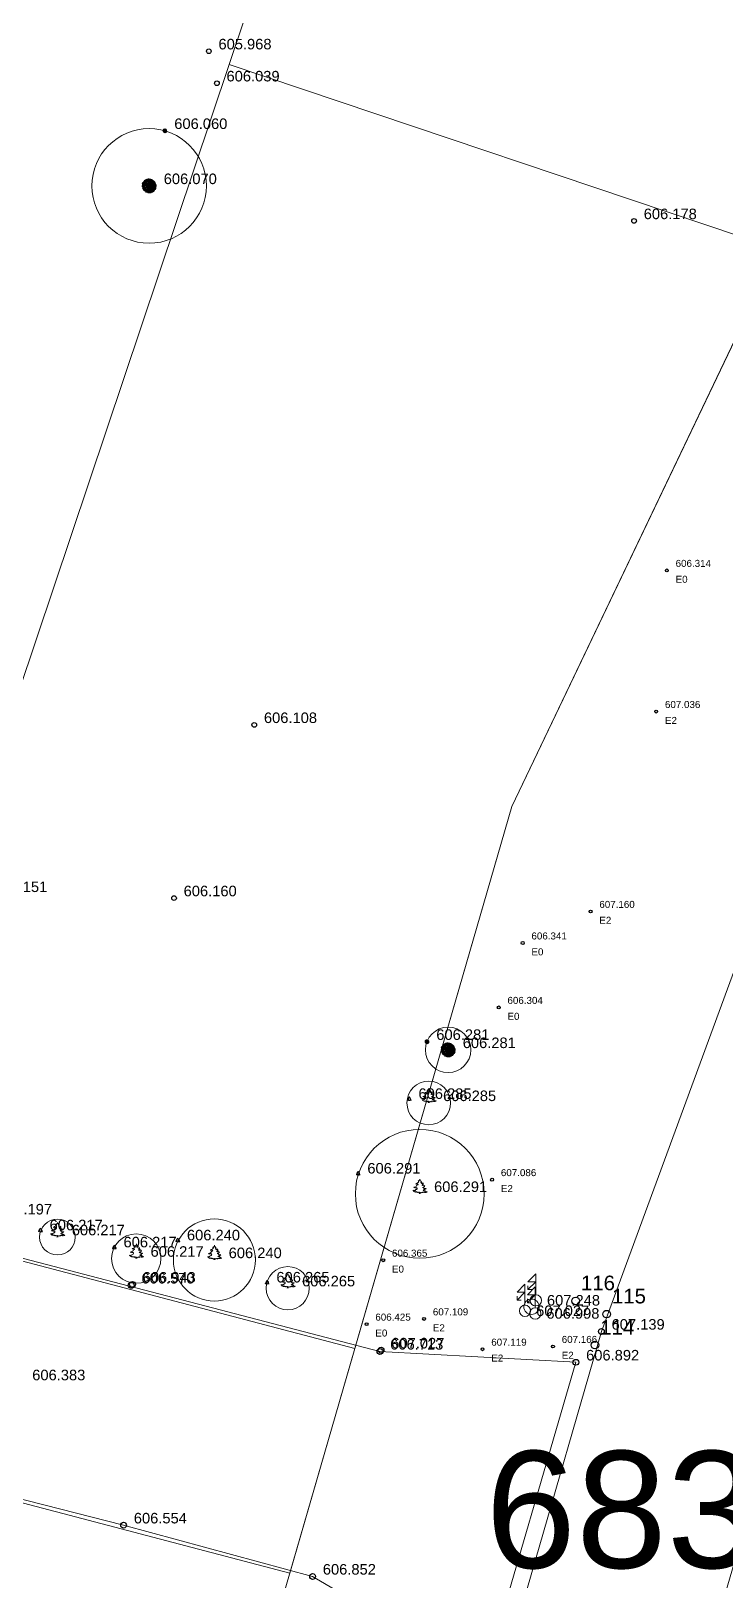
# Model space of a CAD drawing. Header units: metres. Extents: x 7508213 to 7508396, y 4696547 to 4696848.
# Drawn here: x 7508347.85 to 7508365.68, y 4696750.19 to 4696789.93 of the extents above; entities that cross this region are included whole.
import ezdxf

# ---------------------------------------------------------------- set-up
doc = ezdxf.new("R2010")
doc.units = ezdxf.units.M
doc.layers.get('0').update_dxf_attribs({"lineweight": 0})
for name, color, linetype, lineweight in [('asfalt', 8, 'Continuous', 0), ('asfalt pikat', 8, 'Continuous', 0), ('E0 pikat', 4, 'Continuous', 0), ('E1 pikat', 10, 'Continuous', 0), ('kati 0 pikat', 1, 'Continuous', 0), ('Matjet', 210, 'Continuous', 0), ('muri pikat', 17, 'Continuous', 0), ('Ndarjet', 1, 'Continuous', 0), ('Nr-Kojshi', 251, 'Continuous', 0), ('Parc-Kojshi', 251, 'Continuous', 0), ('Parc-Re', 7, 'Continuous', 0), ('peme', 3, 'Continuous', 0), ('peme kurorat', 93, 'Continuous', 0), ('pisha', 98, 'Continuous', 0), ('pisha kurorat', 65, 'Continuous', 0), ('Puset fekali', 30, 'Continuous', 0), ('rruge', 31, 'Continuous', 0), ('rruge pikat', 31, 'Continuous', 0), ('Shtyll elektrike', 7, 'Continuous', 0)]:
    doc.layers.add(name, color=color, linetype=linetype, lineweight=lineweight)
doc.styles.get("Standard").update_dxf_attribs({"font": 'arial.ttf'})

# ---------------------------------------------------------------- blocks, each defined once
blk = doc.blocks.new('*U11')
at = {"color": 0, "linetype": 'ByBlock', "lineweight": -2}
blk.add_line((0, 0), (0, 0), dxfattribs=at)
blk.add_circle((0, 0), 0.5, dxfattribs=at)
blk = doc.blocks.new('*U186', base_point=(7508350.233, 4696751.594, 606.554))
at = {"layer": 'rruge pikat', "linetype": 'ByBlock', "insert": (7508350.4955, 4696751.774, 606.554), "char_height": 0.27, "attachment_point": 4}
blk.add_mtext('{\\C256;606.554}', dxfattribs=at)
blk = doc.blocks.new('*U187', base_point=(7508350.233, 4696751.594, 606.554))
at = {"layer": 'rruge pikat', "linetype": 'ByBlock', "lineweight": -2}
blk.add_blockref('*U186', (7508350.233, 4696751.594, 606.554), dxfattribs=at)
blk = doc.blocks.new('*U188', base_point=(7508355.087, 4696750.281, 606.852))
at = {"layer": 'rruge pikat', "linetype": 'ByBlock', "insert": (7508355.3495, 4696750.461, 606.852), "char_height": 0.27, "attachment_point": 4}
blk.add_mtext('{\\C256;606.852}', dxfattribs=at)
blk = doc.blocks.new('*U189', base_point=(7508355.087, 4696750.281, 606.852))
at = {"layer": 'rruge pikat', "linetype": 'ByBlock', "lineweight": -2}
blk.add_blockref('*U188', (7508355.087, 4696750.281, 606.852), dxfattribs=at)
blk = doc.blocks.new('*U190', base_point=(7508356.818, 4696756.054, 606.713))
at = {"layer": 'rruge pikat', "linetype": 'ByBlock', "insert": (7508357.0805, 4696756.234, 606.713), "char_height": 0.27, "attachment_point": 4}
blk.add_mtext('{\\C256;606.713}', dxfattribs=at)
blk = doc.blocks.new('*U191', base_point=(7508356.818, 4696756.054, 606.713))
at = {"layer": 'rruge pikat', "linetype": 'ByBlock', "lineweight": -2}
blk.add_blockref('*U190', (7508356.818, 4696756.054, 606.713), dxfattribs=at)
blk = doc.blocks.new('*U192', base_point=(7508356.846, 4696756.084, 607.027))
at = {"layer": 'muri pikat', "linetype": 'ByBlock', "insert": (7508357.1085, 4696756.264, 607.027), "char_height": 0.27, "attachment_point": 4}
blk.add_mtext('{\\C256;607.027}', dxfattribs=at)
blk = doc.blocks.new('*U193', base_point=(7508356.846, 4696756.084, 607.027))
at = {"layer": 'muri pikat', "linetype": 'ByBlock', "lineweight": -2}
blk.add_blockref('*U192', (7508356.846, 4696756.084, 607.027), dxfattribs=at)
blk = doc.blocks.new('*U194', base_point=(7508350.46, 4696757.774, 606.943))
at = {"layer": 'muri pikat', "linetype": 'ByBlock', "insert": (7508350.7225, 4696757.954, 606.943), "char_height": 0.27, "attachment_point": 4}
blk.add_mtext('{\\C256;606.943}', dxfattribs=at)
blk = doc.blocks.new('*U195', base_point=(7508350.46, 4696757.774, 606.943))
at = {"layer": 'muri pikat', "linetype": 'ByBlock', "lineweight": -2}
blk.add_blockref('*U194', (7508350.46, 4696757.774, 606.943), dxfattribs=at)
blk = doc.blocks.new('*U196', base_point=(7508350.429, 4696757.749, 606.57))
at = {"layer": 'muri pikat', "linetype": 'ByBlock', "insert": (7508350.6915, 4696757.929, 606.57), "char_height": 0.27, "attachment_point": 4}
blk.add_mtext('{\\C256;606.570}', dxfattribs=at)
blk = doc.blocks.new('*U197', base_point=(7508350.429, 4696757.749, 606.57))
at = {"layer": 'muri pikat', "linetype": 'ByBlock', "lineweight": -2}
blk.add_blockref('*U196', (7508350.429, 4696757.749, 606.57), dxfattribs=at)
blk = doc.blocks.new('*U216', base_point=(7508361.849, 4696755.775, 606.892))
at = {"layer": 'rruge pikat', "linetype": 'ByBlock', "insert": (7508362.1115, 4696755.955, 606.892), "char_height": 0.27, "attachment_point": 4}
blk.add_mtext('{\\C256;606.892}', dxfattribs=at)
blk = doc.blocks.new('*U217', base_point=(7508361.849, 4696755.775, 606.892))
at = {"layer": 'rruge pikat', "linetype": 'ByBlock', "lineweight": -2}
blk.add_blockref('*U216', (7508361.849, 4696755.775, 606.892), dxfattribs=at)
blk = doc.blocks.new('Pole electricity_ Shtyllë Elekrike Druri - tension i lartë')
at = {"color": 1, "linetype": 'ByBlock', "lineweight": 0, "flags": 128}
for points in [[(0, 0.5), (0, 2.35), (-0.7, 1.65), (0, 1.65), (-0.7, 0.95)], [(-0.35, 0.95), (-0.7, 0.95), (-0.7, 1.3)]]:
    blk.add_lwpolyline(points, dxfattribs=at)
at = {"color": 1, "linetype": 'ByBlock', "lineweight": 0}
blk.add_circle((0, 0), 0.5, dxfattribs=at)
blk = doc.blocks.new('Shtylle_Elekrike_Druri')
at = {"color": 1, "lineweight": 0}
blk.add_blockref('Pole electricity_ Shtyllë Elekrike Druri - tension i lartë', (0, 0), dxfattribs=at)
blk = doc.blocks.new('*U218', base_point=(7508360.805, 4696757.027, 606.998))
at = {"layer": 'Shtyll elektrike', "linetype": 'ByBlock', "insert": (7508361.091, 4696757.027, 606.998), "char_height": 0.27, "attachment_point": 4}
blk.add_mtext('606.998', dxfattribs=at)
blk = doc.blocks.new('*U219', base_point=(7508360.805, 4696757.027, 606.998))
at = {"color": 0, "linetype": 'ByBlock', "lineweight": -2}
blk.add_blockref('*U218', (7508360.805, 4696757.027, 606.998), dxfattribs=at)
blk = doc.blocks.new('*U220', base_point=(7508360.542, 4696757.095, 607.027))
at = {"layer": 'Shtyll elektrike', "linetype": 'ByBlock', "insert": (7508360.828, 4696757.095, 607.027), "char_height": 0.27, "attachment_point": 4}
blk.add_mtext('607.027', dxfattribs=at)
blk = doc.blocks.new('*U221', base_point=(7508360.542, 4696757.095, 607.027))
at = {"color": 0, "linetype": 'ByBlock', "lineweight": -2}
blk.add_blockref('*U220', (7508360.542, 4696757.095, 607.027), dxfattribs=at)
blk = doc.blocks.new('*U222', base_point=(7508360.82, 4696757.364, 607.248))
at = {"layer": 'Shtyll elektrike', "linetype": 'ByBlock', "insert": (7508361.106, 4696757.364, 607.248), "char_height": 0.27, "attachment_point": 4}
blk.add_mtext('607.248', dxfattribs=at)
blk = doc.blocks.new('*U223', base_point=(7508360.82, 4696757.364, 607.248))
at = {"color": 0, "linetype": 'ByBlock', "lineweight": -2}
blk.add_blockref('*U222', (7508360.82, 4696757.364, 607.248), dxfattribs=at)
blk = doc.blocks.new('*U224', base_point=(7508362.504, 4696756.566, 607.139))
at = {"layer": 'asfalt pikat', "linetype": 'ByBlock', "insert": (7508362.7665, 4696756.746, 607.139), "char_height": 0.27, "attachment_point": 4}
blk.add_mtext('{\\C256;607.139}', dxfattribs=at)
blk = doc.blocks.new('*U225', base_point=(7508362.504, 4696756.566, 607.139))
at = {"layer": 'asfalt pikat', "linetype": 'ByBlock', "lineweight": -2}
blk.add_blockref('*U224', (7508362.504, 4696756.566, 607.139), dxfattribs=at)
blk = doc.blocks.new('*U248', base_point=(7508363.912, 4696772.471, 607.036))
at = {"layer": 'E1 pikat', "linetype": 'ByBlock', "char_height": 0.18}
for s, insert, attachment_point in [('607.036', (7508364.137, 4696772.651, 607.036), 4), ('E2', (7508364.137, 4696772.334, 607.036), 1)]:
    blk.add_mtext(s, dxfattribs=dict(at, insert=insert, attachment_point=attachment_point))
blk = doc.blocks.new('*U249', base_point=(7508363.912, 4696772.471, 607.036))
at = {"layer": 'E1 pikat', "linetype": 'ByBlock', "lineweight": -2}
blk.add_blockref('*U248', (7508363.912, 4696772.471, 607.036), dxfattribs=at)
blk = doc.blocks.new('*U252', base_point=(7508362.227, 4696767.342, 607.16))
at = {"layer": 'E1 pikat', "linetype": 'ByBlock', "char_height": 0.18}
for s, insert, attachment_point in [('607.160', (7508362.452, 4696767.522, 607.16), 4), ('E2', (7508362.452, 4696767.205, 607.16), 1)]:
    blk.add_mtext(s, dxfattribs=dict(at, insert=insert, attachment_point=attachment_point))
blk = doc.blocks.new('*U253', base_point=(7508362.227, 4696767.342, 607.16))
at = {"layer": 'E1 pikat', "linetype": 'ByBlock', "lineweight": -2}
blk.add_blockref('*U252', (7508362.227, 4696767.342, 607.16), dxfattribs=at)
blk = doc.blocks.new('*U254', base_point=(7508359.698, 4696760.46, 607.086))
at = {"layer": 'E1 pikat', "linetype": 'ByBlock', "char_height": 0.18}
for s, insert, attachment_point in [('607.086', (7508359.923, 4696760.64, 607.086), 4), ('E2', (7508359.923, 4696760.323, 607.086), 1)]:
    blk.add_mtext(s, dxfattribs=dict(at, insert=insert, attachment_point=attachment_point))
blk = doc.blocks.new('*U255', base_point=(7508359.698, 4696760.46, 607.086))
at = {"layer": 'E1 pikat', "linetype": 'ByBlock', "lineweight": -2}
blk.add_blockref('*U254', (7508359.698, 4696760.46, 607.086), dxfattribs=at)
blk = doc.blocks.new('*U256', base_point=(7508357.951, 4696756.887, 607.109))
at = {"layer": 'E1 pikat', "linetype": 'ByBlock', "char_height": 0.18}
for s, insert, attachment_point in [('607.109', (7508358.176, 4696757.067, 607.109), 4), ('E2', (7508358.176, 4696756.75, 607.109), 1)]:
    blk.add_mtext(s, dxfattribs=dict(at, insert=insert, attachment_point=attachment_point))
blk = doc.blocks.new('*U257', base_point=(7508357.951, 4696756.887, 607.109))
at = {"layer": 'E1 pikat', "linetype": 'ByBlock', "lineweight": -2}
blk.add_blockref('*U256', (7508357.951, 4696756.887, 607.109), dxfattribs=at)
blk = doc.blocks.new('*U258', base_point=(7508359.451, 4696756.11, 607.119))
at = {"layer": 'E1 pikat', "linetype": 'ByBlock', "char_height": 0.18}
for s, insert, attachment_point in [('607.119', (7508359.676, 4696756.29, 607.119), 4), ('E2', (7508359.676, 4696755.973, 607.119), 1)]:
    blk.add_mtext(s, dxfattribs=dict(at, insert=insert, attachment_point=attachment_point))
blk = doc.blocks.new('*U259', base_point=(7508359.451, 4696756.11, 607.119))
at = {"layer": 'E1 pikat', "linetype": 'ByBlock', "lineweight": -2}
blk.add_blockref('*U258', (7508359.451, 4696756.11, 607.119), dxfattribs=at)
blk = doc.blocks.new('*U260', base_point=(7508361.261, 4696756.181, 607.166))
at = {"layer": 'E1 pikat', "linetype": 'ByBlock', "char_height": 0.18}
for s, insert, attachment_point in [('607.166', (7508361.486, 4696756.361, 607.166), 4), ('E2', (7508361.486, 4696756.044, 607.166), 1)]:
    blk.add_mtext(s, dxfattribs=dict(at, insert=insert, attachment_point=attachment_point))
blk = doc.blocks.new('*U261', base_point=(7508361.261, 4696756.181, 607.166))
at = {"layer": 'E1 pikat', "linetype": 'ByBlock', "lineweight": -2}
blk.add_blockref('*U260', (7508361.261, 4696756.181, 607.166), dxfattribs=at)
blk = doc.blocks.new('*U262', base_point=(7508362.339, 4696756.216, 607.101))
at = {"layer": 'kati 0 pikat', "linetype": 'ByBlock', "insert": (7508362.474, 4696756.486, 607.101), "char_height": 0.375, "attachment_point": 7}
blk.add_mtext('114', dxfattribs=at)
blk = doc.blocks.new('*U263', base_point=(7508362.339, 4696756.216, 607.101))
at = {"layer": 'kati 0 pikat', "linetype": 'ByBlock', "lineweight": -2}
blk.add_blockref('*U262', (7508362.339, 4696756.216, 607.101), dxfattribs=at)
blk = doc.blocks.new('*U264', base_point=(7508362.64, 4696757.01, 607.108))
at = {"layer": 'kati 0 pikat', "linetype": 'ByBlock', "insert": (7508362.775, 4696757.28, 607.108), "char_height": 0.375, "attachment_point": 7}
blk.add_mtext('115', dxfattribs=at)
blk = doc.blocks.new('*U265', base_point=(7508362.64, 4696757.01, 607.108))
at = {"layer": 'kati 0 pikat', "linetype": 'ByBlock', "lineweight": -2}
blk.add_blockref('*U264', (7508362.64, 4696757.01, 607.108), dxfattribs=at)
blk = doc.blocks.new('*U266', base_point=(7508361.844, 4696757.348, 607.221))
at = {"layer": 'kati 0 pikat', "linetype": 'ByBlock', "insert": (7508361.979, 4696757.618, 607.221), "char_height": 0.375, "attachment_point": 7}
blk.add_mtext('116', dxfattribs=at)
blk = doc.blocks.new('*U267', base_point=(7508361.844, 4696757.348, 607.221))
at = {"layer": 'kati 0 pikat', "linetype": 'ByBlock', "lineweight": -2}
blk.add_blockref('*U266', (7508361.844, 4696757.348, 607.221), dxfattribs=at)
blk = doc.blocks.new('*U296', base_point=(7508346.664, 4696759.521, 606.197))
at = {"layer": 'pisha', "linetype": 'ByBlock', "insert": (7508347.03184, 4696759.701, 606.197), "char_height": 0.27, "attachment_point": 4}
blk.add_mtext('{\\C256;606.197}', dxfattribs=at)
blk = doc.blocks.new('*U297', base_point=(7508346.664, 4696759.521, 606.197))
at = {"layer": 'pisha', "linetype": 'ByBlock', "lineweight": -2}
blk.add_blockref('*U296', (7508346.664, 4696759.521, 606.197), dxfattribs=at)
blk = doc.blocks.new('Tree-Evergreen')
for points in [[(-2, 8), (-1.7, 7.9), (-1.4, 7.9), (-1.6, 7.6), (-1.3, 7.6), (-1.5, 7.3), (-2.6, 6.7), (-2.6, 6.4), (-3, 5.9), (-4, 5.5), (-4.5, 5.3), (-4.7, 5.1), (-4.3, 5), (-4.3, 5.1), (-3.8, 5.1), (-3.6, 4.8), (-3, 4.9), (-2.8, 5.2), (-2.1, 4.9), (-2.4, 4.9), (-2.5, 4.7), (-2.1, 4.5), (-2.2, 4), (-2.6, 3.5), (-3.3, 3.4), (-3.6, 2.8), (-3.7, 3), (-4, 2.7), (-4.5, 2.6), (-5, 2.6), (-5.4, 2.9), (-5.4, 2.6), (-5.2, 2.4), (-5.1, 2.3), (-4.7, 2.3), (-5, 1.9), (-4.5, 2), (-4.5, 1.6), (-4.1, 1.8), (-3.7, 1.8), (-3.8, 1.6), (-3.8, 1.3), (-3.5, 1.3), (-2.9, 1.5), (-2.6, 1.8), (-2.6, 1.3), (-2.1, 1.1), (-2.1, 1.3), (-1.7, 1.4), (-1.5, 1.3), (-1.4, 1), (-0.8, 1.3), (-0.7, 1), (-0.1, 1.3), (0, 1.1), (1.3, 0.8), (0.9, 1), (1.5, 0.9), (1.3, 1.1), (1.8, 1.1), (2.3, 1), (2.7, 1), (2.2, 1.3), (3.3, 1.3), (4.1, 1.1), (3.9, 1.4), (3.9, 1.6), (4.5, 1.2), (5.1, 1.1), (6, 1.4), (5.8, 1.6), (5.4, 1.5), (5.4, 1.7), (5.2, 1.7), (5.2, 2), (4.9, 2), (4.7, 2.4), (4.6, 2.2), (4.4, 2.2), (4.1, 2.5), (3.6, 2.5), (3.3, 2.5), (2.7, 2.8), (3.6, 3.4), (4.4, 3.4), (4.2, 3.8), (4.8, 4), (5.2, 4), (5, 4.4), (4.5, 4.3), (3.7, 4.4), (3.4, 4.7), (3.2, 4.6), (3, 5), (2.7, 4.9), (2.3, 5.2), (2.8, 5.5), (3.7, 5.6), (3.9, 6), (4.2, 6.4)], [(0.1, 11.9), (-0.1, 11), (-0.5, 10.7), (-1.1, 10.5), (-1.3, 10.2), (-1.1, 10.3), (-0.8, 10.3), (-0.7, 9.9), (-1, 9.5), (-1.4, 9.3), (-1.5, 9.2), (-1.2, 9.2), (-1.2, 9.1), (-1.8, 8.8), (-2.5, 8.5), (-3, 8.1), (-3.2, 7.8), (-3, 7.9), (-2.7, 8), (-2.5, 7.9), (-2.3, 7.9), (-2.1, 8)], [(0.1, 11.8), (0.3, 11), (0.6, 10.6), (1.1, 10.4), (1, 10.4), (0.7, 10.3), (0.8, 10.2), (1.1, 9.8), (1.7, 9.7), (1.3, 9.6), (0.9, 9.4), (1, 9.4), (0.9, 9.2), (1.3, 9.3), (1, 9.1), (1.4, 9), (1.2, 8.9), (1.6, 8.5), (2.2, 8.4), (2.6, 8.7), (2.7, 8.9), (2.7, 8.8), (2.7, 8.5), (2.4, 8.1), (2.3, 7.8), (2, 7.8), (2.4, 7.6), (2.8, 7.6), (3.1, 7.7), (2.8, 7.5), (2.5, 7.4), (2.6, 7.4), (2.3, 7.2), (2.5, 7.1), (1.8, 7), (2.2, 6.7), (2.8, 6.6), (3.5, 6.7), (3.7, 6.9), (3.7, 6.7), (4.2, 6.4)]]:
    blk.add_lwpolyline(points)
at = {"flags": 128}
for points in [[(-0.4, 0), (-0.3, 0.6), (-0.3, 1.2)], [(0.4, 0), (0.3, 0.8), (0.3, 1)]]:
    blk.add_lwpolyline(points, dxfattribs=at)
blk = doc.blocks.new('*U298', base_point=(7508348.095, 4696759.114, 606.217))
at = {"layer": 'pisha kurorat', "linetype": 'ByBlock', "insert": (7508348.333, 4696759.294, 606.217), "char_height": 0.27, "attachment_point": 4}
blk.add_mtext('{\\C256;606.217}', dxfattribs=at)
blk = doc.blocks.new('*U299', base_point=(7508348.095, 4696759.114, 606.217))
at = {"layer": 'pisha kurorat', "linetype": 'ByBlock', "lineweight": -2}
blk.add_blockref('*U298', (7508348.095, 4696759.114, 606.217), dxfattribs=at)
blk = doc.blocks.new('*U300', base_point=(7508348.534, 4696758.987, 606.217))
at = {"layer": 'pisha', "linetype": 'ByBlock', "insert": (7508348.90184, 4696759.167, 606.217), "char_height": 0.27, "attachment_point": 4}
blk.add_mtext('{\\C256;606.217}', dxfattribs=at)
blk = doc.blocks.new('*U301', base_point=(7508348.534, 4696758.987, 606.217))
at = {"layer": 'pisha', "linetype": 'ByBlock', "lineweight": -2}
blk.add_blockref('*U300', (7508348.534, 4696758.987, 606.217), dxfattribs=at)
blk = doc.blocks.new('*U302', base_point=(7508350.558, 4696758.436, 606.217))
at = {"layer": 'pisha', "linetype": 'ByBlock', "insert": (7508350.92584, 4696758.616, 606.217), "char_height": 0.27, "attachment_point": 4}
blk.add_mtext('{\\C256;606.217}', dxfattribs=at)
blk = doc.blocks.new('*U303', base_point=(7508350.558, 4696758.436, 606.217))
at = {"layer": 'pisha', "linetype": 'ByBlock', "lineweight": -2}
blk.add_blockref('*U302', (7508350.558, 4696758.436, 606.217), dxfattribs=at)
blk = doc.blocks.new('*U304', base_point=(7508349.993, 4696758.677, 606.217))
at = {"layer": 'pisha kurorat', "linetype": 'ByBlock', "insert": (7508350.231, 4696758.857, 606.217), "char_height": 0.27, "attachment_point": 4}
blk.add_mtext('{\\C256;606.217}', dxfattribs=at)
blk = doc.blocks.new('*U305', base_point=(7508349.993, 4696758.677, 606.217))
at = {"layer": 'pisha kurorat', "linetype": 'ByBlock', "lineweight": -2}
blk.add_blockref('*U304', (7508349.993, 4696758.677, 606.217), dxfattribs=at)
blk = doc.blocks.new('*U306', base_point=(7508351.622, 4696758.857, 606.24))
at = {"layer": 'pisha kurorat', "linetype": 'ByBlock', "insert": (7508351.86, 4696759.037, 606.24), "char_height": 0.27, "attachment_point": 4}
blk.add_mtext('{\\C256;606.240}', dxfattribs=at)
blk = doc.blocks.new('*U307', base_point=(7508351.622, 4696758.857, 606.24))
at = {"layer": 'pisha kurorat', "linetype": 'ByBlock', "lineweight": -2}
blk.add_blockref('*U306', (7508351.622, 4696758.857, 606.24), dxfattribs=at)
blk = doc.blocks.new('*U308', base_point=(7508352.564, 4696758.4, 606.24))
at = {"layer": 'pisha', "linetype": 'ByBlock', "insert": (7508352.93184, 4696758.58, 606.24), "char_height": 0.27, "attachment_point": 4}
blk.add_mtext('{\\C256;606.240}', dxfattribs=at)
blk = doc.blocks.new('*U309', base_point=(7508352.564, 4696758.4, 606.24))
at = {"layer": 'pisha', "linetype": 'ByBlock', "lineweight": -2}
blk.add_blockref('*U308', (7508352.564, 4696758.4, 606.24), dxfattribs=at)
blk = doc.blocks.new('*U310', base_point=(7508354.449, 4696757.676, 606.265))
at = {"layer": 'pisha', "linetype": 'ByBlock', "insert": (7508354.81684, 4696757.856, 606.265), "char_height": 0.27, "attachment_point": 4}
blk.add_mtext('{\\C256;606.265}', dxfattribs=at)
blk = doc.blocks.new('*U311', base_point=(7508354.449, 4696757.676, 606.265))
at = {"layer": 'pisha', "linetype": 'ByBlock', "lineweight": -2}
blk.add_blockref('*U310', (7508354.449, 4696757.676, 606.265), dxfattribs=at)
blk = doc.blocks.new('*U312', base_point=(7508353.92, 4696757.776, 606.265))
at = {"layer": 'pisha kurorat', "linetype": 'ByBlock', "insert": (7508354.158, 4696757.956, 606.265), "char_height": 0.27, "attachment_point": 4}
blk.add_mtext('{\\C256;606.265}', dxfattribs=at)
blk = doc.blocks.new('*U313', base_point=(7508353.92, 4696757.776, 606.265))
at = {"layer": 'pisha kurorat', "linetype": 'ByBlock', "lineweight": -2}
blk.add_blockref('*U312', (7508353.92, 4696757.776, 606.265), dxfattribs=at)
blk = doc.blocks.new('*U314', base_point=(7508356.474, 4696756.753, 606.425))
at = {"layer": 'E0 pikat', "linetype": 'ByBlock', "char_height": 0.18}
for s, insert, attachment_point in [('606.425', (7508356.699, 4696756.933, 606.425), 4), ('E0', (7508356.699, 4696756.616, 606.425), 1)]:
    blk.add_mtext(s, dxfattribs=dict(at, insert=insert, attachment_point=attachment_point))
blk = doc.blocks.new('*U315', base_point=(7508356.474, 4696756.753, 606.425))
at = {"layer": 'E0 pikat', "linetype": 'ByBlock', "lineweight": -2}
blk.add_blockref('*U314', (7508356.474, 4696756.753, 606.425), dxfattribs=at)
blk = doc.blocks.new('*U316', base_point=(7508356.901, 4696758.394, 606.365))
at = {"layer": 'E0 pikat', "linetype": 'ByBlock', "char_height": 0.18}
for s, insert, attachment_point in [('606.365', (7508357.126, 4696758.574, 606.365), 4), ('E0', (7508357.126, 4696758.257, 606.365), 1)]:
    blk.add_mtext(s, dxfattribs=dict(at, insert=insert, attachment_point=attachment_point))
blk = doc.blocks.new('*U317', base_point=(7508356.901, 4696758.394, 606.365))
at = {"layer": 'E0 pikat', "linetype": 'ByBlock', "lineweight": -2}
blk.add_blockref('*U316', (7508356.901, 4696758.394, 606.365), dxfattribs=at)
blk = doc.blocks.new('*U318', base_point=(7508357.839, 4696760.097, 606.291))
at = {"layer": 'pisha', "linetype": 'ByBlock', "insert": (7508358.20684, 4696760.277, 606.291), "char_height": 0.27, "attachment_point": 4}
blk.add_mtext('{\\C256;606.291}', dxfattribs=at)
blk = doc.blocks.new('*U319', base_point=(7508357.839, 4696760.097, 606.291))
at = {"layer": 'pisha', "linetype": 'ByBlock', "lineweight": -2}
blk.add_blockref('*U318', (7508357.839, 4696760.097, 606.291), dxfattribs=at)
blk = doc.blocks.new('*U320', base_point=(7508356.256, 4696760.571, 606.291))
at = {"layer": 'pisha kurorat', "linetype": 'ByBlock', "insert": (7508356.494, 4696760.751, 606.291), "char_height": 0.27, "attachment_point": 4}
blk.add_mtext('{\\C256;606.291}', dxfattribs=at)
blk = doc.blocks.new('*U321', base_point=(7508356.256, 4696760.571, 606.291))
at = {"layer": 'pisha kurorat', "linetype": 'ByBlock', "lineweight": -2}
blk.add_blockref('*U320', (7508356.256, 4696760.571, 606.291), dxfattribs=at)
blk = doc.blocks.new('*U322', base_point=(7508357.568, 4696762.486, 606.285))
at = {"layer": 'pisha kurorat', "linetype": 'ByBlock', "insert": (7508357.806, 4696762.666, 606.285), "char_height": 0.27, "attachment_point": 4}
blk.add_mtext('{\\C256;606.285}', dxfattribs=at)
blk = doc.blocks.new('*U323', base_point=(7508357.568, 4696762.486, 606.285))
at = {"layer": 'pisha kurorat', "linetype": 'ByBlock', "lineweight": -2}
blk.add_blockref('*U322', (7508357.568, 4696762.486, 606.285), dxfattribs=at)
blk = doc.blocks.new('*U324', base_point=(7508358.07, 4696762.43, 606.285))
at = {"layer": 'pisha', "linetype": 'ByBlock', "insert": (7508358.43784, 4696762.61, 606.285), "char_height": 0.27, "attachment_point": 4}
blk.add_mtext('{\\C256;606.285}', dxfattribs=at)
blk = doc.blocks.new('*U325', base_point=(7508358.07, 4696762.43, 606.285))
at = {"layer": 'pisha', "linetype": 'ByBlock', "lineweight": -2}
blk.add_blockref('*U324', (7508358.07, 4696762.43, 606.285), dxfattribs=at)
blk = doc.blocks.new('Tree 6')
at = {"color": 0, "linetype": 'ByBlock', "lineweight": -2}
for p, q in [((-0.092, 0.014), (-0.121, 0.015)), ((-0.089, 0.03), (-0.118, 0.039)), ((-0.069, 0.015), (-0.117, 0.025)), ((-0.1, 0.008), (-0.116, 0.006)), ((-0.091, 0.041), (-0.112, 0.052)), ((-0.09, 0.049), (-0.11, 0.058)), ((-0.048, 0.019), (-0.102, 0.04)), ((-0.083, 0.057), (-0.098, 0.064)), ((-0.073, 0.058), (-0.097, 0.073)), ((-0.044, 0.002), (-0.094, 0.005)), ((-0.052, 0.048), (-0.089, 0.08)), ((-0.044, 0.024), (-0.085, 0.046)), ((-0.062, 0.07), (-0.083, 0.093)), ((-0.037, 0.024), (-0.079, 0.051)), ((-0.058, 0.08), (-0.071, 0.101)), ((-0.032, 0.041), (-0.069, 0.086)), ((-0.054, 0.087), (-0.066, 0.106)), ((-0.019, 0.005), (-0.057, 0.015)), ((-0.043, 0.09), (-0.053, 0.104)), ((-0.026, 0.043), (-0.051, 0.082)), ((-0.034, 0.087), (-0.048, 0.112)), ((-0.02, 0.039), (-0.043, 0.084)), ((0, 0), (-0.042, -0.001)), ((-0.014, 0.014), (-0.041, 0.042)), ((-0.021, 0.067), (-0.037, 0.114)), ((0, 0), (-0.037, 0.02)), ((0, 0), (-0.036, -0.022)), ((0, 0), (-0.034, 0.002)), ((0, 0), (-0.03, -0.015)), ((0, 0), (-0.028, 0.018)), ((-0.018, 0.092), (-0.025, 0.121)), ((0, 0), (-0.022, 0.036)), ((0, 0), (-0.02, -0.037)), ((0, 0), (-0.018, -0.028)), ((-0.007, 0.051), (-0.016, 0.109)), ((-0.005, 0.019), (-0.015, 0.057)), ((0, 0), (-0.015, 0.03)), ((-0.01, 0.099), (-0.011, 0.123)), ((-0.003, 0.102), (-0.004, 0.124)), ((-0.001, 0.05), (-0.003, 0.096)), ((0, 0), (-0.002, -0.034)), ((0, 0), (-0.001, 0.042)), ((0, 0), (0.02, 0.037)), ((0, 0), (0.002, 0.034)), ((0, 0), (0.018, 0.028)), ((0, 0), (0.036, 0.022)), ((0, 0), (0.03, 0.015)), ((0, 0), (0.042, 0.001)), ((0, 0), (0.015, -0.03)), ((0, 0), (0.001, -0.042)), ((0, 0), (0.034, -0.002)), ((0, 0), (0.037, -0.02)), ((0, 0), (0.028, -0.018)), ((0, 0), (0.022, -0.036)), ((0.002, 0.044), (0.005, 0.094)), ((0.005, 0.019), (0.015, 0.057)), ((0.008, 0.1), (0.006, 0.116)), ((0.014, 0.092), (0.015, 0.121)), ((0.014, 0.014), (0.042, 0.041)), ((0.015, 0.069), (0.025, 0.117)), ((0.019, 0.048), (0.04, 0.102)), ((0.019, 0.005), (0.057, 0.015)), ((0.024, 0.044), (0.046, 0.085)), ((0.024, 0.037), (0.051, 0.079)), ((0.03, 0.089), (0.039, 0.118)), ((0.039, 0.02), (0.084, 0.043)), ((0.041, 0.091), (0.052, 0.112)), ((0.041, 0.032), (0.086, 0.069)), ((0.043, 0.026), (0.082, 0.051)), ((0.048, 0.052), (0.08, 0.089)), ((0.049, 0.09), (0.058, 0.11)), ((0.05, 0.001), (0.096, 0.003)), ((0.051, 0.007), (0.109, 0.016)), ((0.057, 0.083), (0.064, 0.098)), ((0.058, 0.073), (0.073, 0.097)), ((0.067, 0.021), (0.114, 0.037)), ((0.07, 0.062), (0.093, 0.083)), ((0.08, 0.058), (0.101, 0.071)), ((0.087, 0.054), (0.106, 0.066)), ((0.087, 0.034), (0.112, 0.048)), ((0.09, 0.043), (0.104, 0.053)), ((0.092, 0.018), (0.121, 0.025)), ((0.099, 0.01), (0.123, 0.011)), ((0.102, 0.003), (0.124, 0.004)), ((-0.102, -0.003), (-0.124, -0.004)), ((-0.099, -0.01), (-0.123, -0.011)), ((-0.092, -0.018), (-0.121, -0.025)), ((-0.067, -0.021), (-0.114, -0.037)), ((-0.087, -0.034), (-0.112, -0.048)), ((-0.051, -0.007), (-0.109, -0.016)), ((-0.087, -0.054), (-0.106, -0.066)), ((-0.09, -0.043), (-0.104, -0.053)), ((-0.08, -0.058), (-0.101, -0.071)), ((-0.05, -0.001), (-0.096, -0.003)), ((-0.07, -0.062), (-0.093, -0.083)), ((-0.041, -0.032), (-0.086, -0.069)), ((-0.039, -0.02), (-0.084, -0.043)), ((-0.043, -0.026), (-0.082, -0.051)), ((-0.048, -0.052), (-0.08, -0.089)), ((-0.058, -0.073), (-0.073, -0.097)), ((-0.057, -0.083), (-0.064, -0.098)), ((-0.049, -0.09), (-0.058, -0.11)), ((-0.019, -0.005), (-0.057, -0.015)), ((-0.041, -0.091), (-0.052, -0.112)), ((-0.024, -0.037), (-0.051, -0.079)), ((-0.024, -0.044), (-0.046, -0.085)), ((-0.014, -0.014), (-0.042, -0.041)), ((-0.019, -0.048), (-0.04, -0.102)), ((-0.03, -0.089), (-0.039, -0.118)), ((-0.015, -0.069), (-0.025, -0.117)), ((-0.005, -0.019), (-0.015, -0.057)), ((-0.014, -0.092), (-0.015, -0.121)), ((-0.008, -0.1), (-0.006, -0.116)), ((-0.002, -0.044), (-0.005, -0.094)), ((0.001, -0.05), (0.003, -0.096)), ((0.003, -0.102), (0.004, -0.124)), ((0.005, -0.019), (0.015, -0.057)), ((0.007, -0.051), (0.016, -0.109)), ((0.01, -0.099), (0.011, -0.123)), ((0.014, -0.014), (0.041, -0.042)), ((0.018, -0.092), (0.025, -0.121)), ((0.019, -0.005), (0.057, -0.015)), ((0.02, -0.039), (0.043, -0.084)), ((0.021, -0.067), (0.037, -0.114)), ((0.026, -0.043), (0.051, -0.082)), ((0.032, -0.041), (0.069, -0.086)), ((0.034, -0.087), (0.048, -0.112)), ((0.037, -0.024), (0.079, -0.051)), ((0.043, -0.09), (0.053, -0.104)), ((0.044, -0.002), (0.094, -0.005)), ((0.044, -0.024), (0.085, -0.046)), ((0.048, -0.019), (0.102, -0.04)), ((0.052, -0.048), (0.089, -0.08)), ((0.054, -0.087), (0.066, -0.106)), ((0.058, -0.08), (0.071, -0.101)), ((0.062, -0.07), (0.083, -0.093)), ((0.069, -0.015), (0.117, -0.025)), ((0.073, -0.058), (0.097, -0.073)), ((0.083, -0.057), (0.098, -0.064)), ((0.089, -0.03), (0.118, -0.039)), ((0.09, -0.049), (0.11, -0.058)), ((0.091, -0.041), (0.112, -0.052)), ((0.092, -0.014), (0.121, -0.015)), ((0.1, -0.008), (0.116, -0.006))]:
    blk.add_line(p, q, dxfattribs=at)
blk = doc.blocks.new('*U326', base_point=(7508358.568, 4696763.79, 606.281))
at = {"layer": 'peme', "linetype": 'ByBlock', "insert": (7508358.943, 4696763.97, 606.281), "char_height": 0.27, "attachment_point": 4}
blk.add_mtext('{\\C256;606.281}', dxfattribs=at)
blk = doc.blocks.new('*U327', base_point=(7508358.568, 4696763.79, 606.281))
at = {"layer": 'peme', "linetype": 'ByBlock', "lineweight": -2}
blk.add_blockref('*U326', (7508358.568, 4696763.79, 606.281), dxfattribs=at)
blk = doc.blocks.new('*U328', base_point=(7508358.025, 4696764, 606.281))
at = {"layer": 'peme kurorat', "linetype": 'ByBlock', "insert": (7508358.265, 4696764.18, 606.281), "char_height": 0.27, "attachment_point": 4}
blk.add_mtext('{\\C256;606.281}', dxfattribs=at)
blk = doc.blocks.new('*U329', base_point=(7508358.025, 4696764, 606.281))
at = {"layer": 'peme kurorat', "linetype": 'ByBlock', "lineweight": -2}
blk.add_blockref('*U328', (7508358.025, 4696764, 606.281), dxfattribs=at)
blk = doc.blocks.new('*U330', base_point=(7508359.867, 4696764.879, 606.304))
at = {"layer": 'E0 pikat', "linetype": 'ByBlock', "char_height": 0.18}
for s, insert, attachment_point in [('606.304', (7508360.092, 4696765.059, 606.304), 4), ('E0', (7508360.092, 4696764.742, 606.304), 1)]:
    blk.add_mtext(s, dxfattribs=dict(at, insert=insert, attachment_point=attachment_point))
blk = doc.blocks.new('*U331', base_point=(7508359.867, 4696764.879, 606.304))
at = {"layer": 'E0 pikat', "linetype": 'ByBlock', "lineweight": -2}
blk.add_blockref('*U330', (7508359.867, 4696764.879, 606.304), dxfattribs=at)
blk = doc.blocks.new('*U332', base_point=(7508360.483, 4696766.532, 606.341))
at = {"layer": 'E0 pikat', "linetype": 'ByBlock', "char_height": 0.18}
for s, insert, attachment_point in [('606.341', (7508360.708, 4696766.712, 606.341), 4), ('E0', (7508360.708, 4696766.395, 606.341), 1)]:
    blk.add_mtext(s, dxfattribs=dict(at, insert=insert, attachment_point=attachment_point))
blk = doc.blocks.new('*U333', base_point=(7508360.483, 4696766.532, 606.341))
at = {"layer": 'E0 pikat', "linetype": 'ByBlock', "lineweight": -2}
blk.add_blockref('*U332', (7508360.483, 4696766.532, 606.341), dxfattribs=at)
blk = doc.blocks.new('*U334', base_point=(7508364.186, 4696776.092, 606.314))
at = {"layer": 'E0 pikat', "linetype": 'ByBlock', "char_height": 0.18}
for s, insert, attachment_point in [('606.314', (7508364.411, 4696776.272, 606.314), 4), ('E0', (7508364.411, 4696775.955, 606.314), 1)]:
    blk.add_mtext(s, dxfattribs=dict(at, insert=insert, attachment_point=attachment_point))
blk = doc.blocks.new('*U335', base_point=(7508364.186, 4696776.092, 606.314))
at = {"layer": 'E0 pikat', "linetype": 'ByBlock', "lineweight": -2}
blk.add_blockref('*U334', (7508364.186, 4696776.092, 606.314), dxfattribs=at)
blk = doc.blocks.new('*U340', base_point=(7508363.344, 4696785.058, 606.178))
at = {"layer": 'Matjet', "linetype": 'ByBlock', "insert": (7508363.5915, 4696785.238, 606.178), "char_height": 0.27, "attachment_point": 4}
blk.add_mtext('606.178', dxfattribs=at)
blk = doc.blocks.new('*U341', base_point=(7508363.344, 4696785.058, 606.178))
at = {"layer": 'Matjet', "linetype": 'ByBlock', "lineweight": -2}
blk.add_blockref('*U340', (7508363.344, 4696785.058, 606.178), dxfattribs=at)
blk = doc.blocks.new('*U342', base_point=(7508352.629, 4696788.592, 606.039))
at = {"layer": 'Matjet', "linetype": 'ByBlock', "insert": (7508352.8765, 4696788.772, 606.039), "char_height": 0.27, "attachment_point": 4}
blk.add_mtext('606.039', dxfattribs=at)
blk = doc.blocks.new('*U343', base_point=(7508352.629, 4696788.592, 606.039))
at = {"layer": 'Matjet', "linetype": 'ByBlock', "lineweight": -2}
blk.add_blockref('*U342', (7508352.629, 4696788.592, 606.039), dxfattribs=at)
blk = doc.blocks.new('*U344', base_point=(7508350.889, 4696785.958, 606.07))
at = {"layer": 'peme', "linetype": 'ByBlock', "insert": (7508351.264, 4696786.138, 606.07), "char_height": 0.27, "attachment_point": 4}
blk.add_mtext('{\\C256;606.070}', dxfattribs=at)
blk = doc.blocks.new('*U345', base_point=(7508350.889, 4696785.958, 606.07))
at = {"layer": 'peme', "linetype": 'ByBlock', "lineweight": -2}
blk.add_blockref('*U344', (7508350.889, 4696785.958, 606.07), dxfattribs=at)
blk = doc.blocks.new('*U346', base_point=(7508351.295, 4696787.372, 606.06))
at = {"layer": 'peme kurorat', "linetype": 'ByBlock', "insert": (7508351.535, 4696787.552, 606.06), "char_height": 0.27, "attachment_point": 4}
blk.add_mtext('{\\C256;606.060}', dxfattribs=at)
blk = doc.blocks.new('*U347', base_point=(7508351.295, 4696787.372, 606.06))
at = {"layer": 'peme kurorat', "linetype": 'ByBlock', "lineweight": -2}
blk.add_blockref('*U346', (7508351.295, 4696787.372, 606.06), dxfattribs=at)
blk = doc.blocks.new('*U370', base_point=(7508346.662, 4696767.793, 606.151))
at = {"layer": 'Matjet', "linetype": 'ByBlock', "insert": (7508346.9095, 4696767.973, 606.151), "char_height": 0.27, "attachment_point": 4}
blk.add_mtext('606.151', dxfattribs=at)
blk = doc.blocks.new('*U371', base_point=(7508346.662, 4696767.793, 606.151))
at = {"layer": 'Matjet', "linetype": 'ByBlock', "lineweight": -2}
blk.add_blockref('*U370', (7508346.662, 4696767.793, 606.151), dxfattribs=at)
blk = doc.blocks.new('*U372', base_point=(7508351.528, 4696767.685, 606.16))
at = {"layer": 'Matjet', "linetype": 'ByBlock', "insert": (7508351.7755, 4696767.865, 606.16), "char_height": 0.27, "attachment_point": 4}
blk.add_mtext('606.160', dxfattribs=at)
blk = doc.blocks.new('*U373', base_point=(7508351.528, 4696767.685, 606.16))
at = {"layer": 'Matjet', "linetype": 'ByBlock', "lineweight": -2}
blk.add_blockref('*U372', (7508351.528, 4696767.685, 606.16), dxfattribs=at)
blk = doc.blocks.new('*U374', base_point=(7508353.59, 4696772.13, 606.108))
at = {"layer": 'Matjet', "linetype": 'ByBlock', "insert": (7508353.8375, 4696772.31, 606.108), "char_height": 0.27, "attachment_point": 4}
blk.add_mtext('606.108', dxfattribs=at)
blk = doc.blocks.new('*U375', base_point=(7508353.59, 4696772.13, 606.108))
at = {"layer": 'Matjet', "linetype": 'ByBlock', "lineweight": -2}
blk.add_blockref('*U374', (7508353.59, 4696772.13, 606.108), dxfattribs=at)
blk = doc.blocks.new('*U404', base_point=(7508352.422, 4696789.414, 605.968))
at = {"layer": 'Matjet', "linetype": 'ByBlock', "insert": (7508352.6695, 4696789.594, 605.968), "char_height": 0.27, "attachment_point": 4}
blk.add_mtext('605.968', dxfattribs=at)
blk = doc.blocks.new('*U405', base_point=(7508352.422, 4696789.414, 605.968))
at = {"layer": 'Matjet', "linetype": 'ByBlock', "lineweight": -2}
blk.add_blockref('*U404', (7508352.422, 4696789.414, 605.968), dxfattribs=at)
blk = doc.blocks.new('*U638', base_point=(7508347.459, 4696755.447, 606.383))
at = {"layer": 'Puset fekali', "linetype": 'ByBlock', "insert": (7508347.8865, 4696755.447, 606.383), "char_height": 0.27, "attachment_point": 4}
blk.add_mtext('606.383', dxfattribs=at)
blk = doc.blocks.new('*U639', base_point=(7508347.459, 4696755.447, 606.383))
at = {"layer": 'Puset fekali', "color": 0, "linetype": 'ByBlock', "lineweight": -2}
blk.add_blockref('*U638', (7508347.459, 4696755.447, 606.383), dxfattribs=at)

msp = doc.modelspace()

# ---------------------------------------------------------------- linework, layer by layer
at = {"layer": 'asfalt'}
msp.add_polyline3d([(7508358.897, 4696744.081, 607.139), (7508363.486, 4696742.282, 607.264), (7508368.504, 4696759.489, 607.168), (7508377.532, 4696783.209, 607.126), (7508373.247, 4696785.754, 606.946), (7508362.504, 4696756.566, 607.139)], close=True, dxfattribs=at)
at = {"layer": 'Ndarjet', "flags": 128}
msp.add_lwpolyline([(7508352.944, 4696789.074), (7508343.03, 4696759.579)], dxfattribs=at)
at = {"layer": 'Parc-Kojshi'}
msp.add_lwpolyline([(7508267.447, 4696547.803), (7508275.994, 4696566.19), (7508277.954, 4696575.34), (7508282.824, 4696586.169), (7508294.355, 4696610.328), (7508302.946, 4696636.177), (7508314.897, 4696663.246), (7508324.647, 4696675.795), (7508341.828, 4696703.513), (7508342.418, 4696709.343), (7508349.879, 4696734.422), (7508360.2, 4696770.031), (7508376.181, 4696803.419), (7508378.462, 4696813.189), (7508384.732, 4696829.768), (7508387.737, 4696837.613)], dxfattribs=at)
at = {"layer": 'Parc-Re', "flags": 128}
msp.add_lwpolyline([(7508243.875, 4696612.831), (7508268.398, 4696724.717), (7508215.238, 4696734.24), (7508215.569, 4696763.219), (7508212.93, 4696782.929), (7508212.93, 4696793.808), (7508216.721, 4696814.178), (7508220.981, 4696845.627), (7508225.342, 4696846.137), (7508234.813, 4696834.987), (7508244.611, 4696836.326), (7508256.462, 4696839.505), (7508277.532, 4696834.894), (7508321.191, 4696821.902), (7508376.181, 4696803.419), (7508360.2, 4696770.031), (7508349.879, 4696734.422), (7508342.418, 4696709.343), (7508341.828, 4696703.513), (7508324.647, 4696675.795)], dxfattribs=at)
for points in [[(7508367.048, 4696784.338), (7508352.944, 4696789.074), (7508359.635, 4696808.98), (7508321.191, 4696821.902), (7508313.783, 4696824.107), (7508302.842, 4696770.141), (7508356.17, 4696756.126), (7508360.2, 4696770.031)], [(7508376.181, 4696803.419), (7508359.635, 4696808.98), (7508352.944, 4696789.074), (7508367.048, 4696784.338)], [(7508259.59, 4696781.473), (7508212.93, 4696793.673), (7508212.93, 4696787.471), (7508285.846, 4696768.404), (7508339.964, 4696754.18), (7508354.499, 4696750.361), (7508356.17, 4696756.126), (7508302.842, 4696770.141), (7508281.807, 4696775.663)]]:
    msp.add_lwpolyline(points, close=True, dxfattribs=at)
at = {"layer": 'peme kurorat'}
for centre, radius in [((7508350.889, 4696785.958, 606.07), 1.471), ((7508358.568, 4696763.79, 606.321), 0.584)]:
    msp.add_circle(centre, radius, dxfattribs=at)
at = {"layer": 'pisha kurorat'}
for centre, radius in [((7508358.07, 4696762.43, 606.529), 0.561), ((7508357.839, 4696760.097, 606.372), 1.654), ((7508348.534, 4696758.987, 606.254), 0.458), ((7508352.564, 4696758.4, 606.356), 1.053), ((7508350.558, 4696758.436, 606.37), 0.633), ((7508354.449, 4696757.676, 606.396), 0.554)]:
    msp.add_circle(centre, radius, dxfattribs=at)
at = {"layer": 'rruge'}
msp.add_polyline3d([(7508301.315, 4696764.754, 605.707), (7508307.17, 4696763.308, 605.817), (7508321.318, 4696759.07, 606.093), (7508331.946, 4696756.316, 606.241), (7508334.089, 4696755.746, 606.252), (7508346.129, 4696752.64, 606.477), (7508350.233, 4696751.594, 606.554), (7508355.087, 4696750.281, 606.852), (7508359.496, 4696747.701, 606.948), (7508361.849, 4696755.775, 606.892), (7508356.818, 4696756.054, 606.713), (7508341.389, 4696760.069, 606.234), (7508314.576, 4696766.99, 606.224), (7508302.854, 4696770.15, 605.78)], close=True, dxfattribs=at)
at = {"layer": 'Shtyll elektrike'}
msp.add_circle((7508360.709, 4696757.2, 606.998), 0.198, dxfattribs=at)

# ---------------------------------------------------------------- block references
at = {"color": 0, "linetype": 'ByBlock', "lineweight": -2}
for name, p in [('*U223', (7508360.82, 4696757.364, 607.248)), ('*U221', (7508360.542, 4696757.095, 607.027)), ('*U219', (7508360.805, 4696757.027, 606.998))]:
    msp.add_blockref(name, p, dxfattribs=at)
at = {"layer": 'asfalt pikat', "linetype": 'ByBlock', "lineweight": -2, "xscale": 0.1499999970000001, "yscale": 0.1499999970000001, "zscale": 0.1499999970000001}
msp.add_blockref('*U11', (7508362.504, 4696756.566, 607.139), dxfattribs=at)
at = {"layer": 'asfalt pikat', "linetype": 'ByBlock', "lineweight": -2}
msp.add_blockref('*U225', (7508362.504, 4696756.566, 607.139), dxfattribs=at)
at = {"layer": 'E0 pikat', "linetype": 'ByBlock', "lineweight": -2, "xscale": 0.0749999985, "yscale": 0.0749999985, "zscale": 0.0749999985}
for p in [(7508364.186, 4696776.092, 606.314), (7508360.483, 4696766.532, 606.341), (7508359.867, 4696764.879, 606.304), (7508356.901, 4696758.394, 606.365), (7508356.474, 4696756.753, 606.425)]:
    msp.add_blockref('*U11', p, dxfattribs=at)
at = {"layer": 'E0 pikat', "linetype": 'ByBlock', "lineweight": -2}
for name, p in [('*U335', (7508364.186, 4696776.092, 606.314)), ('*U333', (7508360.483, 4696766.532, 606.341)), ('*U331', (7508359.867, 4696764.879, 606.304)), ('*U317', (7508356.901, 4696758.394, 606.365)), ('*U315', (7508356.474, 4696756.753, 606.425))]:
    msp.add_blockref(name, p, dxfattribs=at)
at = {"layer": 'E1 pikat', "linetype": 'ByBlock', "lineweight": -2, "xscale": 0.0749999985, "yscale": 0.0749999985, "zscale": 0.0749999985}
for p in [(7508363.912, 4696772.471, 607.036), (7508362.227, 4696767.342, 607.16), (7508359.698, 4696760.46, 607.086), (7508357.951, 4696756.887, 607.109), (7508361.261, 4696756.181, 607.166), (7508359.451, 4696756.11, 607.119)]:
    msp.add_blockref('*U11', p, dxfattribs=at)
at = {"layer": 'E1 pikat', "linetype": 'ByBlock', "lineweight": -2}
for name, p in [('*U249', (7508363.912, 4696772.471, 607.036)), ('*U253', (7508362.227, 4696767.342, 607.16)), ('*U255', (7508359.698, 4696760.46, 607.086)), ('*U257', (7508357.951, 4696756.887, 607.109)), ('*U259', (7508359.451, 4696756.11, 607.119)), ('*U261', (7508361.261, 4696756.181, 607.166))]:
    msp.add_blockref(name, p, dxfattribs=at)
at = {"layer": 'kati 0 pikat', "linetype": 'ByBlock', "lineweight": -2}
for name, p in [('*U267', (7508361.844, 4696757.348, 607.221)), ('*U265', (7508362.64, 4696757.01, 607.108)), ('*U263', (7508362.339, 4696756.216, 607.101))]:
    msp.add_blockref(name, p, dxfattribs=at)
at = {"layer": 'kati 0 pikat', "linetype": 'ByBlock', "lineweight": -2, "xscale": 0.1949999961000001, "yscale": 0.1949999961000001, "zscale": 0.1949999961000001}
for p in [(7508361.844, 4696757.348, 607.221), (7508362.64, 4696757.01, 607.108), (7508362.339, 4696756.216, 607.101)]:
    msp.add_blockref('*U11', p, dxfattribs=at)
at = {"layer": 'Matjet', "linetype": 'ByBlock', "lineweight": -2}
for name, p in [('*U405', (7508352.422, 4696789.414, 605.968)), ('*U343', (7508352.629, 4696788.592, 606.039)), ('*U341', (7508363.344, 4696785.058, 606.178)), ('*U375', (7508353.59, 4696772.13, 606.108)), ('*U371', (7508346.662, 4696767.793, 606.151)), ('*U373', (7508351.528, 4696767.685, 606.16))]:
    msp.add_blockref(name, p, dxfattribs=at)
at = {"layer": 'Matjet', "linetype": 'ByBlock', "lineweight": -2, "xscale": 0.1199999976, "yscale": 0.1199999976, "zscale": 0.1199999976}
for p in [(7508352.422, 4696789.414, 605.968), (7508352.629, 4696788.592, 606.039), (7508363.344, 4696785.058, 606.178), (7508353.59, 4696772.13, 606.108), (7508351.528, 4696767.685, 606.16)]:
    msp.add_blockref('*U11', p, dxfattribs=at)
at = {"layer": 'muri pikat', "linetype": 'ByBlock', "lineweight": -2, "xscale": 0.1499999970000001, "yscale": 0.1499999970000001, "zscale": 0.1499999970000001}
for p in [(7508350.429, 4696757.749, 606.57), (7508350.46, 4696757.774, 606.943), (7508356.846, 4696756.084, 607.027)]:
    msp.add_blockref('*U11', p, dxfattribs=at)
at = {"layer": 'muri pikat', "linetype": 'ByBlock', "lineweight": -2}
for name, p in [('*U197', (7508350.429, 4696757.749, 606.57)), ('*U195', (7508350.46, 4696757.774, 606.943)), ('*U193', (7508356.846, 4696756.084, 607.027))]:
    msp.add_blockref(name, p, dxfattribs=at)
at = {"layer": 'peme', "linetype": 'ByBlock', "lineweight": -2, "xscale": 1.507357880714608, "yscale": 1.507357880714608, "zscale": 1.507357880714608}
for p in [(7508350.889, 4696785.958, 606.07), (7508358.568, 4696763.79, 606.281)]:
    msp.add_blockref('Tree 6', p, dxfattribs=at)
at = {"layer": 'peme', "linetype": 'ByBlock', "lineweight": -2}
for name, p in [('*U345', (7508350.889, 4696785.958, 606.07)), ('*U327', (7508358.568, 4696763.79, 606.281))]:
    msp.add_blockref(name, p, dxfattribs=at)
at = {"layer": 'peme kurorat', "linetype": 'ByBlock', "lineweight": -2}
for name, p in [('*U347', (7508351.295, 4696787.372, 606.06)), ('*U329', (7508358.025, 4696764, 606.281))]:
    msp.add_blockref(name, p, dxfattribs=at)
at = {"layer": 'peme kurorat', "linetype": 'ByBlock', "lineweight": -2, "xscale": 0.4220602066000904, "yscale": 0.4220602066000904, "zscale": 0.4220602066000904}
for p in [(7508351.295, 4696787.372, 606.06), (7508358.025, 4696764, 606.281)]:
    msp.add_blockref('Tree 6', p, dxfattribs=at)
at = {"layer": 'pisha', "linetype": 'ByBlock', "lineweight": -2, "xscale": 0.0316122233930448, "yscale": 0.0316122233930448, "zscale": 0.0316122233930448}
for p in [(7508358.07, 4696762.43, 606.285), (7508357.839, 4696760.097, 606.291), (7508348.534, 4696758.987, 606.217), (7508350.558, 4696758.436, 606.217), (7508352.564, 4696758.4, 606.24), (7508354.449, 4696757.676, 606.265)]:
    msp.add_blockref('Tree-Evergreen', p, dxfattribs=at)
at = {"layer": 'pisha', "linetype": 'ByBlock', "lineweight": -2}
for name, p in [('*U325', (7508358.07, 4696762.43, 606.285)), ('*U319', (7508357.839, 4696760.097, 606.291)), ('*U297', (7508346.664, 4696759.521, 606.197)), ('*U301', (7508348.534, 4696758.987, 606.217)), ('*U303', (7508350.558, 4696758.436, 606.217)), ('*U309', (7508352.564, 4696758.4, 606.24)), ('*U311', (7508354.449, 4696757.676, 606.265))]:
    msp.add_blockref(name, p, dxfattribs=at)
at = {"layer": 'pisha kurorat', "linetype": 'ByBlock', "lineweight": -2, "xscale": 0.0088514225500526, "yscale": 0.0088514225500526, "zscale": 0.0088514225500526}
for p in [(7508357.568, 4696762.486, 606.285), (7508356.256, 4696760.571, 606.291), (7508348.095, 4696759.114, 606.217), (7508349.993, 4696758.677, 606.217), (7508351.622, 4696758.857, 606.24), (7508353.92, 4696757.776, 606.265)]:
    msp.add_blockref('Tree-Evergreen', p, dxfattribs=at)
at = {"layer": 'pisha kurorat', "linetype": 'ByBlock', "lineweight": -2}
for name, p in [('*U323', (7508357.568, 4696762.486, 606.285)), ('*U321', (7508356.256, 4696760.571, 606.291)), ('*U299', (7508348.095, 4696759.114, 606.217)), ('*U305', (7508349.993, 4696758.677, 606.217)), ('*U307', (7508351.622, 4696758.857, 606.24)), ('*U313', (7508353.92, 4696757.776, 606.265))]:
    msp.add_blockref(name, p, dxfattribs=at)
at = {"layer": 'Puset fekali', "color": 0, "linetype": 'ByBlock', "lineweight": -2}
msp.add_blockref('*U639', (7508347.459, 4696755.447, 606.383), dxfattribs=at)
at = {"layer": 'rruge pikat', "linetype": 'ByBlock', "lineweight": -2}
for name, p in [('*U191', (7508356.818, 4696756.054, 606.713)), ('*U217', (7508361.849, 4696755.775, 606.892)), ('*U187', (7508350.233, 4696751.594, 606.554)), ('*U189', (7508355.087, 4696750.281, 606.852))]:
    msp.add_blockref(name, p, dxfattribs=at)
at = {"layer": 'rruge pikat', "linetype": 'ByBlock', "lineweight": -2, "xscale": 0.1499999970000001, "yscale": 0.1499999970000001, "zscale": 0.1499999970000001}
for p in [(7508356.818, 4696756.054, 606.713), (7508361.849, 4696755.775, 606.892), (7508350.233, 4696751.594, 606.554), (7508355.087, 4696750.281, 606.852)]:
    msp.add_blockref('*U11', p, dxfattribs=at)
at = {"layer": 'Shtyll elektrike', "color": 0, "linetype": 'ByBlock', "lineweight": -2, "xscale": 0.2894736832326552, "yscale": 0.2894736832326552, "zscale": 0.2894736832326552}
for p in [(7508360.82, 4696757.364, 607.248), (7508360.542, 4696757.095, 607.027), (7508360.805, 4696757.027, 606.998)]:
    msp.add_blockref('Shtylle_Elekrike_Druri', p, dxfattribs=at)

# ---------------------------------------------------------------- texts
at = {"layer": 'Nr-Kojshi'}
msp.add_text('683-0', height=3, dxfattribs=at).set_placement((7508359.523, 4696750.498))

doc.saveas('drawing.dxf')
